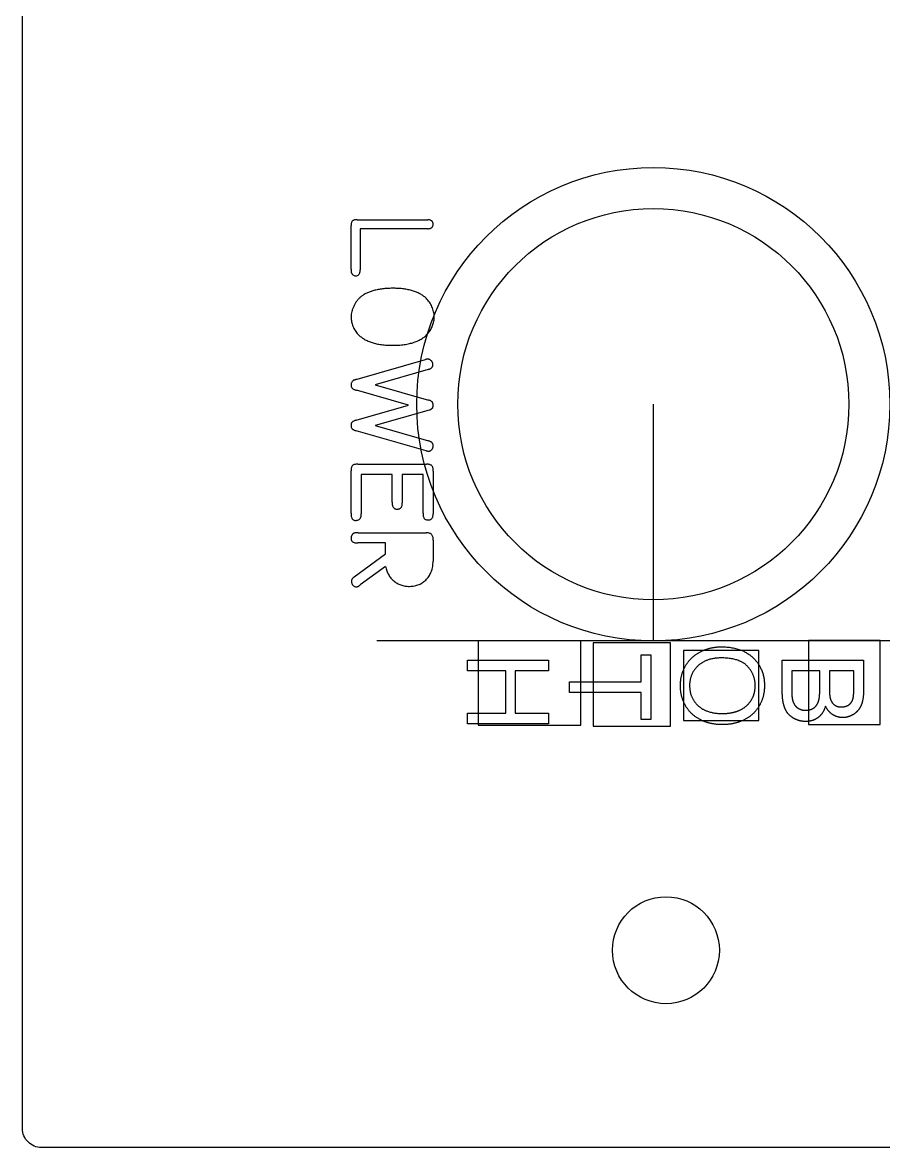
# Model space of a CAD drawing. Header units: inches. Extents: x 0.1 to 2.16, y -5.29 to -1.72.
# Drawn here: x 0.1 to 1.465, y -5.287 to -3.505 of the extents above; entities that cross this region are included whole.
import ezdxf

# ---------------------------------------------------------------- set-up
doc = ezdxf.new("R2010")
doc.units = ezdxf.units.IN
doc.layers.get('0').update_dxf_attribs({"linetype": 'CONTINUOUS'})

msp = doc.modelspace()

# ---------------------------------------------------------------- linework, layer by layer
for p, q in [((0.6209, -3.8959), (0.6209, -3.8267)), ((0.6305, -3.8178), (0.7423, -3.8177)), ((0.7422, -3.832), (0.6351, -3.832)), ((0.6351, -3.832), (0.6351, -3.8973)), ((0.6307, -4.0704), (0.7388, -4.0393)), ((0.7433, -4.0549), (0.6589, -4.0792)), ((0.6589, -4.0792), (0.7437, -4.1034)), ((0.712, -4.1114), (0.6295, -4.0879)), ((0.6291, -4.1353), (0.712, -4.1114)), ((1.1, -4.11), (1.1, -4.485)), ((0.7446, -4.1192), (0.6591, -4.1437)), ((0.7397, -4.1838), (0.6288, -4.1521)), ((0.6591, -4.1437), (0.7438, -4.1681)), ((0.6315, -4.2052), (0.7405, -4.2051)), ((0.6209, -4.2826), (0.6209, -4.2154)), ((0.686, -4.2212), (0.6369, -4.2212)), ((0.6369, -4.2212), (0.6369, -4.2836)), ((0.686, -4.2654), (0.686, -4.2212)), ((0.7349, -4.2212), (0.7021, -4.2212)), ((0.7021, -4.2212), (0.7021, -4.2662)), ((0.7349, -4.2826), (0.7349, -4.2212)), ((0.751, -4.2158), (0.751, -4.2834)), ((0.6752, -4.3298), (0.6314, -4.3298)), ((0.6322, -4.3138), (0.7397, -4.3137)), ((0.6752, -4.3471), (0.6752, -4.3298)), ((0.751, -4.3256), (0.751, -4.3587)), ((0.626, -4.3835), (0.6752, -4.3471)), ((0.6757, -4.367), (0.6355, -4.3963)), ((1.5382, -4.485), (0.6618, -4.485)), ((1.0809, -4.5496), (1.0809, -4.5072)), ((1.0809, -4.5072), (1.0962, -4.5072)), ((1.0962, -4.5072), (1.0962, -4.6093)), ((0.8052, -4.5155), (0.9341, -4.5155)), ((0.8052, -4.5325), (0.8052, -4.5155)), ((0.9341, -4.5155), (0.9341, -4.5325)), ((1.3044, -4.5153), (1.4332, -4.5153)), ((1.3044, -4.5644), (1.3044, -4.5153)), ((1.4332, -4.5153), (1.4332, -4.5636)), ((0.866, -4.5325), (0.8052, -4.5325)), ((0.866, -4.5995), (0.866, -4.5325)), ((0.9341, -4.5325), (0.8812, -4.5325)), ((0.8812, -4.5325), (0.8812, -4.5995)), ((1.3196, -4.5324), (1.3196, -4.5644)), ((1.3639, -4.5324), (1.3196, -4.5324)), ((1.3639, -4.5621), (1.3639, -4.5324)), ((1.3791, -4.5324), (1.3791, -4.5602)), ((1.418, -4.5324), (1.3791, -4.5324)), ((1.418, -4.5581), (1.418, -4.5324)), ((0.9673, -4.5496), (1.0809, -4.5496)), ((0.9673, -4.5667), (0.9673, -4.5496)), ((1.0809, -4.5667), (0.9673, -4.5667)), ((1.0809, -4.6093), (1.0809, -4.5667)), ((0.8052, -4.6165), (0.8052, -4.5995)), ((0.8052, -4.5995), (0.866, -4.5995)), ((0.8812, -4.5995), (0.9341, -4.5995)), ((0.9341, -4.5995), (0.9341, -4.6165)), ((1.0962, -4.6093), (1.0809, -4.6093)), ((0.9341, -4.6165), (0.8052, -4.6165))]:
    msp.add_line(p, q)
msp.add_lwpolyline([(2, -4.905, 0.414214), (1.78, -5.125), (1.78, -5.2575, -0.414214), (1.75, -5.2875), (0.13, -5.2875, -0.414214), (0.1, -5.2575), (0.1, -1.755, -0.414214), (0.13, -1.725), (2.1325, -1.725, -0.414214), (2.1625, -1.755), (2.1625, -4.875, -0.414214), (2.1325, -4.905)], format="xyb", close=True)
for points in [[(0.8226, -4.485), (0.8226, -4.6182), (0.985, -4.6182), (0.985, -4.485)], [(1.0045, -4.488), (1.0045, -4.62), (1.1271, -4.62), (1.1271, -4.488)], [(1.3461, -4.4842), (1.3461, -4.6173), (1.4597, -4.6173), (1.4597, -4.4842)], [(1.1477, -4.5002), (1.1477, -4.6111), (1.2673, -4.6111), (1.2673, -4.5002)]]:
    msp.add_lwpolyline(points, close=True)
for centre, radius in [((1.1, -4.11), 0.375), ((1.1, -4.11), 0.31), ((1.12, -4.975), 0.0847)]:
    msp.add_circle(centre, radius)
for points, knots in [([(0.6305, -3.8178), (0.6297, -3.8177), (0.6283, -3.8176), (0.6263, -3.818), (0.6246, -3.8186), (0.6232, -3.8196), (0.6221, -3.8209), (0.6214, -3.8226), (0.6209, -3.8245), (0.6209, -3.8259), (0.6209, -3.8267)], [0, 0, 0, 0, 0.146675, 0.277884, 0.393154, 0.501824, 0.610636, 0.724701, 0.853759, 1, 1, 1, 1]), ([(0.7422, -3.832), (0.7429, -3.832), (0.7442, -3.8319), (0.746, -3.8316), (0.7475, -3.831), (0.7488, -3.8302), (0.7498, -3.8292), (0.7505, -3.8279), (0.7509, -3.8265), (0.7509, -3.8254), (0.751, -3.8249)], [0, 0, 0, 0, 0.161014, 0.302797, 0.427654, 0.539565, 0.648706, 0.757245, 0.871689, 1, 1, 1, 1]), ([(0.751, -3.8249), (0.7509, -3.8243), (0.7509, -3.8233), (0.7505, -3.8219), (0.7497, -3.8206), (0.7488, -3.8196), (0.7475, -3.8188), (0.746, -3.8182), (0.7442, -3.8178), (0.7429, -3.8178), (0.7423, -3.8177)], [0, 0, 0, 0, 0.126969, 0.2428045, 0.3512637, 0.4611437, 0.575007, 0.6986356, 0.8396778, 1, 1, 1, 1]), ([(0.6209, -3.8959), (0.6209, -3.8965), (0.6209, -3.8974), (0.6209, -3.8986), (0.6209, -3.8995), (0.6209, -3.9002), (0.621, -3.9009), (0.6212, -3.9014), (0.6213, -3.9016)], [0, 0, 0, 0, 0.266749, 0.475223, 0.634139, 0.738494, 0.883803, 1, 1, 1, 1]), ([(0.6213, -3.9016), (0.6216, -3.9023), (0.6222, -3.9037), (0.6238, -3.9053), (0.6258, -3.9064), (0.6273, -3.9066), (0.6281, -3.9067)], [0, 0, 0, 0, 0.259492, 0.497755, 0.736323, 1, 1, 1, 1]), ([(0.6281, -3.9067), (0.6288, -3.9066), (0.6303, -3.9065), (0.6323, -3.9054), (0.6339, -3.9038), (0.6345, -3.9025), (0.6347, -3.9018)], [0, 0, 0, 0, 0.251389, 0.5062784, 0.7566761, 1, 1, 1, 1]), ([(0.6347, -3.9018), (0.6348, -3.9015), (0.635, -3.901), (0.6351, -3.9), (0.6351, -3.8988), (0.6351, -3.8979), (0.6351, -3.8973)], [0, 0, 0, 0, 0.187597, 0.37633, 0.625845, 1, 1, 1, 1]), ([(0.6885, -3.9263), (0.6858, -3.9264), (0.6805, -3.9264), (0.6727, -3.927), (0.6655, -3.928), (0.6588, -3.9294), (0.6526, -3.9312), (0.647, -3.9334), (0.6418, -3.9359), (0.6387, -3.938), (0.6372, -3.939)], [0, 0, 0, 0, 0.153124, 0.297158, 0.432037, 0.559346, 0.678717, 0.790963, 0.898004, 1, 1, 1, 1]), ([(0.7397, -3.9418), (0.7383, -3.9406), (0.7353, -3.9381), (0.7301, -3.935), (0.7244, -3.9323), (0.7182, -3.9301), (0.7114, -3.9285), (0.7042, -3.9272), (0.6965, -3.9265), (0.6913, -3.9264), (0.6885, -3.9263)], [0, 0, 0, 0, 0.105705, 0.215134, 0.329018, 0.449631, 0.576639, 0.710541, 0.851416, 1, 1, 1, 1]), ([(0.6372, -3.939), (0.636, -3.94), (0.6337, -3.942), (0.6306, -3.9456), (0.6279, -3.9495), (0.6255, -3.9538), (0.6235, -3.9583), (0.622, -3.9629), (0.6211, -3.9674), (0.6209, -3.9705), (0.6209, -3.972)], [0, 0, 0, 0, 0.121096, 0.243929, 0.36993, 0.501035, 0.632174, 0.757616, 0.880089, 1, 1, 1, 1]), ([(0.7528, -3.9716), (0.7527, -3.9702), (0.7526, -3.9675), (0.7516, -3.962), (0.7493, -3.9554), (0.7453, -3.9481), (0.7416, -3.9439), (0.7397, -3.9418)], [0.0001689, 0.0001689, 0.0001689, 0.0001689, 0.1251477, 0.2501266, 0.5000844, 0.7500422, 1, 1, 1, 1]), ([(0.6209, -3.972), (0.6209, -3.9732), (0.621, -3.9756), (0.6216, -3.9793), (0.6225, -3.9829), (0.6238, -3.9865), (0.6254, -3.9901), (0.6273, -3.9934), (0.6295, -3.9966), (0.6312, -3.9985), (0.632, -3.9994)], [0, 0, 0, 0, 0.119012, 0.240175, 0.364707, 0.492795, 0.622133, 0.74904, 0.874618, 1, 1, 1, 1]), ([(0.632, -3.9994), (0.6335, -4.0008), (0.6366, -4.0036), (0.6419, -4.0071), (0.6478, -4.0101), (0.6543, -4.0125), (0.6614, -4.0144), (0.6692, -4.0157), (0.6776, -4.0165), (0.6833, -4.0166), (0.6863, -4.0166)], [0, 0, 0, 0, 0.104917, 0.212948, 0.325254, 0.443443, 0.569143, 0.703178, 0.846557, 1, 1, 1, 1]), ([(0.6863, -4.0166), (0.688, -4.0166), (0.6913, -4.0166), (0.696, -4.0164), (0.7006, -4.016), (0.705, -4.0155), (0.7093, -4.0149), (0.7133, -4.014), (0.7171, -4.0131), (0.7208, -4.012), (0.7242, -4.0107), (0.7275, -4.0093), (0.7306, -4.0077), (0.7335, -4.006), (0.7362, -4.0041), (0.7387, -4.002), (0.7411, -3.9998), (0.7425, -3.9982), (0.7432, -3.9975)], [0, 0, 0, 0, 0.080424, 0.157711, 0.231972, 0.303725, 0.372685, 0.438908, 0.502962, 0.564675, 0.624091, 0.681389, 0.737383, 0.791688, 0.84518, 0.897488, 0.948885, 1, 1, 1, 1]), ([(0.7423, -4.0387), (0.7421, -4.0387), (0.7416, -4.0387), (0.7408, -4.0387), (0.7399, -4.0389), (0.7392, -4.0391), (0.7388, -4.0393)], [0, 0, 0, 0, 0.2138575, 0.4044813, 0.6466405, 1, 1, 1, 1]), ([(0.7506, -4.0469), (0.7505, -4.0463), (0.7504, -4.0452), (0.7499, -4.0437), (0.7492, -4.0423), (0.7482, -4.0411), (0.7469, -4.0401), (0.7456, -4.0392), (0.744, -4.0388), (0.7429, -4.0387), (0.7423, -4.0387)], [0, 0, 0, 0, 0.128643, 0.253305, 0.373511, 0.498696, 0.623882, 0.745152, 0.86917, 1, 1, 1, 1]), ([(0.7433, -4.0549), (0.7439, -4.0547), (0.745, -4.0544), (0.7466, -4.0537), (0.7478, -4.0529), (0.7489, -4.052), (0.7497, -4.0509), (0.7503, -4.0496), (0.7506, -4.0483), (0.7506, -4.0474), (0.7506, -4.0469)], [0, 0, 0, 0, 0.156992, 0.295894, 0.420406, 0.536998, 0.649688, 0.762908, 0.878148, 1, 1, 1, 1]), ([(0.6248, -4.0721), (0.6243, -4.0725), (0.6232, -4.0733), (0.6219, -4.0749), (0.6211, -4.0769), (0.6209, -4.0784), (0.6209, -4.0791)], [0, 0, 0, 0, 0.246153, 0.4829, 0.72823, 1, 1, 1, 1]), ([(0.6209, -4.0791), (0.6209, -4.0797), (0.6209, -4.0807), (0.6212, -4.0821), (0.6218, -4.0834), (0.6227, -4.0846), (0.6239, -4.0856), (0.6255, -4.0865), (0.6274, -4.0873), (0.6288, -4.0877), (0.6295, -4.0879)], [0, 0, 0, 0, 0.117224, 0.224706, 0.326617, 0.429467, 0.542149, 0.671562, 0.824167, 1, 1, 1, 1]), ([(0.6307, -4.0704), (0.6302, -4.0705), (0.6293, -4.0708), (0.628, -4.0711), (0.6271, -4.0714), (0.6262, -4.0717), (0.6255, -4.0719), (0.625, -4.072), (0.6248, -4.0721)], [0, 0, 0, 0, 0.260547, 0.472882, 0.638265, 0.74953, 0.898923, 1, 1, 1, 1]), ([(0.751, -4.1118), (0.751, -4.1112), (0.751, -4.1102), (0.7507, -4.1088), (0.7502, -4.1075), (0.7495, -4.1064), (0.7485, -4.1055), (0.7472, -4.1047), (0.7456, -4.1039), (0.7443, -4.1036), (0.7437, -4.1034)], [0, 0, 0, 0, 0.131229, 0.248121, 0.356652, 0.456202, 0.56363, 0.687535, 0.832653, 1, 1, 1, 1]), ([(0.7446, -4.1192), (0.7452, -4.1191), (0.7461, -4.1188), (0.7475, -4.1181), (0.7486, -4.1174), (0.7496, -4.1165), (0.7503, -4.1155), (0.7507, -4.1143), (0.751, -4.1131), (0.751, -4.1122), (0.751, -4.1118)], [0, 0, 0, 0, 0.15398, 0.290648, 0.417744, 0.535079, 0.646844, 0.757862, 0.87356, 1, 1, 1, 1]), ([(0.6291, -4.1353), (0.6284, -4.1355), (0.627, -4.1359), (0.6251, -4.1366), (0.6236, -4.1375), (0.6225, -4.1384), (0.6217, -4.1395), (0.6211, -4.1407), (0.6209, -4.1422), (0.6209, -4.1433), (0.6209, -4.1439)], [0, 0, 0, 0, 0.178414, 0.332657, 0.459001, 0.563717, 0.658539, 0.760877, 0.873946, 1, 1, 1, 1]), ([(0.6209, -4.1439), (0.6209, -4.1443), (0.6209, -4.1453), (0.6212, -4.1466), (0.6218, -4.1478), (0.6227, -4.1489), (0.6239, -4.1499), (0.6252, -4.1507), (0.6269, -4.1515), (0.6282, -4.1519), (0.6288, -4.1521)], [0, 0, 0, 0, 0.113708, 0.221183, 0.327886, 0.439323, 0.558616, 0.690373, 0.836881, 1, 1, 1, 1]), ([(0.751, -4.1763), (0.751, -4.1758), (0.751, -4.1749), (0.7507, -4.1735), (0.7501, -4.1723), (0.7494, -4.1711), (0.7483, -4.1702), (0.747, -4.1693), (0.7455, -4.1686), (0.7444, -4.1683), (0.7438, -4.1681)], [0, 0, 0, 0, 0.123941, 0.238388, 0.350354, 0.463329, 0.581267, 0.706777, 0.846347, 1, 1, 1, 1]), ([(0.7397, -4.1838), (0.74, -4.1838), (0.7407, -4.1839), (0.7418, -4.1841), (0.7428, -4.1843), (0.7434, -4.1843), (0.7436, -4.1843)], [0, 0, 0, 0, 0.241228, 0.542814, 0.8153, 1, 1, 1, 1]), ([(0.7436, -4.1843), (0.7442, -4.1843), (0.7452, -4.1842), (0.7466, -4.1838), (0.7479, -4.183), (0.749, -4.182), (0.7498, -4.1808), (0.7505, -4.1794), (0.7509, -4.1779), (0.7509, -4.1768), (0.751, -4.1763)], [0, 0, 0, 0, 0.128967, 0.25134, 0.369304, 0.48973, 0.613296, 0.734263, 0.864299, 1, 1, 1, 1]), ([(0.6315, -4.2052), (0.6306, -4.2051), (0.6289, -4.205), (0.6265, -4.2054), (0.6245, -4.206), (0.623, -4.2071), (0.6219, -4.2086), (0.6212, -4.2105), (0.6208, -4.2128), (0.6209, -4.2145), (0.6209, -4.2154)], [0, 0, 0, 0, 0.157556, 0.290235, 0.403646, 0.503589, 0.603173, 0.714669, 0.846272, 1, 1, 1, 1]), ([(0.751, -4.2158), (0.751, -4.2149), (0.751, -4.2131), (0.7506, -4.2108), (0.75, -4.2088), (0.7489, -4.2073), (0.7474, -4.2062), (0.7454, -4.2055), (0.7431, -4.2051), (0.7414, -4.2051), (0.7405, -4.2051)], [0, 0, 0, 0, 0.158475, 0.290809, 0.404793, 0.504294, 0.603438, 0.71593, 0.846951, 1, 1, 1, 1]), ([(0.686, -4.2654), (0.686, -4.2663), (0.6861, -4.2679), (0.6864, -4.2701), (0.687, -4.2721), (0.6878, -4.2736), (0.689, -4.2748), (0.6904, -4.2757), (0.6921, -4.2762), (0.6933, -4.2761), (0.694, -4.2761)], [0, 0, 0, 0, 0.168552, 0.315088, 0.4421, 0.555383, 0.660426, 0.764842, 0.875178, 1, 1, 1, 1]), ([(0.694, -4.2761), (0.6946, -4.2761), (0.6959, -4.2761), (0.6976, -4.2757), (0.6991, -4.2749), (0.7002, -4.2737), (0.7011, -4.2723), (0.7017, -4.2705), (0.7021, -4.2684), (0.7021, -4.267), (0.7021, -4.2662)], [0, 0, 0, 0, 0.131943, 0.248643, 0.357121, 0.46377, 0.576078, 0.699869, 0.839541, 1, 1, 1, 1]), ([(0.6209, -4.2826), (0.6209, -4.2835), (0.6209, -4.2853), (0.6212, -4.2877), (0.6218, -4.2898), (0.6226, -4.2914), (0.6238, -4.2927), (0.6252, -4.2937), (0.6269, -4.2941), (0.6282, -4.2941), (0.6288, -4.2941)], [0, 0, 0, 0, 0.173125, 0.323785, 0.453731, 0.568336, 0.6727, 0.774463, 0.880539, 1, 1, 1, 1]), ([(0.6288, -4.2941), (0.6297, -4.294), (0.6314, -4.2938), (0.6336, -4.2928), (0.6353, -4.2911), (0.636, -4.2896), (0.6364, -4.2888)], [0, 0, 0, 0, 0.269511, 0.509617, 0.744319, 1, 1, 1, 1]), ([(0.6364, -4.2888), (0.6365, -4.2885), (0.6367, -4.2879), (0.6369, -4.2868), (0.6369, -4.2854), (0.6369, -4.2842), (0.6369, -4.2836)], [0, 0, 0, 0, 0.1851209, 0.3671379, 0.6151453, 1, 1, 1, 1]), ([(0.7349, -4.2826), (0.7349, -4.2835), (0.7349, -4.2851), (0.7353, -4.2873), (0.7359, -4.2892), (0.7368, -4.2908), (0.738, -4.292), (0.7394, -4.2928), (0.7412, -4.2933), (0.7424, -4.2933), (0.7431, -4.2933)], [0, 0, 0, 0, 0.165457, 0.309794, 0.436779, 0.550431, 0.656267, 0.761771, 0.873844, 1, 1, 1, 1]), ([(0.7431, -4.2933), (0.7437, -4.2933), (0.7449, -4.2933), (0.7465, -4.2929), (0.748, -4.2921), (0.7491, -4.291), (0.75, -4.2895), (0.7506, -4.2877), (0.7509, -4.2857), (0.751, -4.2842), (0.751, -4.2834)], [0, 0, 0, 0, 0.127949, 0.244376, 0.350945, 0.457708, 0.570541, 0.696023, 0.83727, 1, 1, 1, 1]), ([(0.6268, -4.3139), (0.6263, -4.314), (0.6255, -4.3142), (0.6243, -4.3149), (0.6233, -4.3157), (0.6225, -4.3167), (0.6218, -4.3178), (0.6213, -4.3191), (0.6209, -4.3205), (0.6209, -4.3214), (0.6209, -4.3219)], [0, 0, 0, 0, 0.123382, 0.242383, 0.362517, 0.483943, 0.610435, 0.7381, 0.865248, 1, 1, 1, 1]), ([(0.6209, -4.3219), (0.6209, -4.3225), (0.6209, -4.3237), (0.6213, -4.3254), (0.6221, -4.3268), (0.6233, -4.328), (0.6249, -4.3288), (0.6268, -4.3295), (0.629, -4.3298), (0.6306, -4.3298), (0.6314, -4.3298)], [0, 0, 0, 0, 0.124533, 0.234464, 0.339256, 0.44299, 0.557001, 0.686182, 0.832719, 1, 1, 1, 1]), ([(0.6322, -4.3138), (0.6314, -4.3137), (0.6302, -4.3137), (0.6286, -4.3138), (0.6275, -4.3138), (0.627, -4.3139), (0.6268, -4.3139)], [0, 0, 0, 0, 0.430234, 0.695926, 0.868127, 1, 1, 1, 1]), ([(0.751, -4.3256), (0.751, -4.3246), (0.751, -4.3227), (0.7506, -4.3202), (0.7498, -4.318), (0.7485, -4.3162), (0.7468, -4.3149), (0.7448, -4.3141), (0.7424, -4.3137), (0.7406, -4.3137), (0.7397, -4.3137)], [0, 0, 0, 0, 0.15381, 0.286923, 0.403921, 0.512584, 0.619487, 0.731595, 0.857204, 1, 1, 1, 1]), ([(0.7135, -4.3986), (0.7149, -4.3985), (0.7175, -4.3984), (0.7214, -4.3978), (0.7251, -4.3969), (0.7286, -4.3957), (0.7319, -4.3941), (0.735, -4.3922), (0.7379, -4.39), (0.7405, -4.3874), (0.7429, -4.3846), (0.745, -4.3815), (0.7468, -4.3782), (0.7483, -4.3747), (0.7495, -4.371), (0.7503, -4.3671), (0.7508, -4.3629), (0.7509, -4.3601), (0.751, -4.3587)], [0, 0, 0, 0, 0.066973, 0.130798, 0.192516, 0.252737, 0.311919, 0.370508, 0.42962, 0.489933, 0.550435, 0.610788, 0.671641, 0.733202, 0.796041, 0.861499, 0.929372, 1, 1, 1, 1]), ([(0.626, -4.3835), (0.6256, -4.3838), (0.6248, -4.3844), (0.6238, -4.3853), (0.623, -4.3862), (0.6222, -4.3872), (0.6216, -4.3889), (0.6216, -4.3902), (0.6215, -4.391)], [0, 0, 0, 0, 0.165743, 0.312961, 0.442639, 0.553789, 0.763072, 1, 1, 1, 1]), ([(0.6757, -4.367), (0.676, -4.3682), (0.6765, -4.3705), (0.6775, -4.3739), (0.6788, -4.377), (0.6802, -4.38), (0.682, -4.3828), (0.6839, -4.3854), (0.6861, -4.3878), (0.6885, -4.39), (0.6912, -4.3919), (0.6939, -4.3937), (0.6968, -4.3952), (0.6999, -4.3964), (0.7031, -4.3973), (0.7064, -4.3981), (0.7099, -4.3985), (0.7123, -4.3986), (0.7135, -4.3986)], [0, 0, 0, 0, 0.066823, 0.131788, 0.194663, 0.256363, 0.316702, 0.377259, 0.437653, 0.498791, 0.559666, 0.620287, 0.681045, 0.741769, 0.803758, 0.867274, 0.932523, 1, 1, 1, 1]), ([(0.6215, -4.391), (0.6216, -4.3915), (0.6216, -4.3926), (0.6221, -4.3942), (0.6228, -4.3956), (0.6237, -4.3968), (0.6249, -4.3978), (0.6262, -4.3986), (0.6277, -4.3991), (0.6287, -4.3992), (0.6293, -4.3992)], [0, 0, 0, 0, 0.135646, 0.261721, 0.384461, 0.506394, 0.629134, 0.747998, 0.871067, 1, 1, 1, 1]), ([(0.6293, -4.3992), (0.6297, -4.3992), (0.6306, -4.3991), (0.632, -4.3987), (0.6333, -4.398), (0.6341, -4.3974), (0.6345, -4.3971)], [0, 0, 0, 0, 0.226314, 0.465329, 0.719634, 1, 1, 1, 1]), ([(0.6345, -4.3971), (0.6347, -4.3969), (0.635, -4.3966), (0.6353, -4.3964), (0.6355, -4.3963)], [0, 0, 0, 0, 0.599388, 1, 1, 1, 1])]:
    msp.add_open_spline(points, degree=3, knots=knots)
for points, degree in [([(0.7432, -3.9975), (0.7446, -3.9956), (0.7473, -3.9918), (0.7503, -3.9854), (0.7523, -3.9786), (0.7527, -3.974), (0.7528, -3.9716)], 3), ([(1.1517, -4.5234), (1.1605, -4.5091), (1.1757, -4.5017)], 2), ([(1.1757, -4.5017), (1.1909, -4.4943), (1.2078, -4.4943)], 2), ([(1.2078, -4.4943), (1.2399, -4.4943), (1.2581, -4.5116)], 2), ([(1.1429, -4.556), (1.1429, -4.5378), (1.1517, -4.5234)], 2), ([(1.1709, -4.5244), (1.1575, -4.537), (1.1575, -4.5559)], 2), ([(1.2076, -4.5119), (1.1843, -4.5119), (1.1709, -4.5244)], 2), ([(1.2491, -4.525), (1.2367, -4.5119), (1.2076, -4.5119)], 2), ([(1.2615, -4.5561), (1.2615, -4.538), (1.2491, -4.525)], 2), ([(1.2581, -4.5116), (1.2762, -4.5288), (1.2762, -4.556)], 2), ([(1.1508, -4.5872), (1.1429, -4.5727), (1.1429, -4.556)], 2), ([(1.1575, -4.5559), (1.1575, -4.5751), (1.171, -4.5876)], 2), ([(1.2551, -4.5791), (1.2615, -4.5689), (1.2615, -4.5561)], 2), ([(1.2762, -4.556), (1.2762, -4.5739), (1.2677, -4.5882)], 2), ([(1.3617, -4.581), (1.3639, -4.5745), (1.3639, -4.5621)], 2), ([(1.3791, -4.5602), (1.3791, -4.5716), (1.3806, -4.5765)], 2), ([(1.4162, -4.5777), (1.418, -4.572), (1.418, -4.5581)], 2), ([(1.2369, -4.5947), (1.2486, -4.5894), (1.2551, -4.5791)], 2), ([(1.3065, -4.5852), (1.3044, -4.5767), (1.3044, -4.5644)], 2), ([(1.3196, -4.5644), (1.3196, -4.5727), (1.3202, -4.576)], 2), ([(1.3202, -4.576), (1.3212, -4.5819), (1.3237, -4.5859)], 2), ([(1.3806, -4.5765), (1.3825, -4.583), (1.387, -4.5863)], 2), ([(1.4095, -4.5865), (1.4144, -4.5834), (1.4162, -4.5777)], 2), ([(1.4332, -4.5636), (1.4332, -4.5784), (1.4293, -4.5873)], 2), ([(1.1743, -4.6097), (1.1588, -4.6017), (1.1508, -4.5872)], 2), ([(1.171, -4.5876), (1.1846, -4.6), (1.2094, -4.6)], 2), ([(1.2094, -4.6), (1.2252, -4.6), (1.2369, -4.5947)], 2), ([(1.2677, -4.5882), (1.2592, -4.6025), (1.2439, -4.6101)], 2), ([(1.3129, -4.5993), (1.3087, -4.5937), (1.3065, -4.5852)], 2), ([(1.3237, -4.5859), (1.3262, -4.5898), (1.3309, -4.5924)], 2), ([(1.3309, -4.5924), (1.3356, -4.5949), (1.3417, -4.5949)], 2), ([(1.3417, -4.5949), (1.3489, -4.5949), (1.3542, -4.5912)], 2), ([(1.3542, -4.5912), (1.3596, -4.5875), (1.3617, -4.581)], 2), ([(1.3729, -4.5883), (1.3695, -4.6), (1.3612, -4.6063)], 2), ([(1.3847, -4.6019), (1.3774, -4.5974), (1.3729, -4.5883)], 2), ([(1.387, -4.5863), (1.3915, -4.5896), (1.3982, -4.5896)], 2), ([(1.3982, -4.5896), (1.4046, -4.5896), (1.4095, -4.5865)], 2), ([(1.4293, -4.5873), (1.4254, -4.5962), (1.4173, -4.6013)], 2), ([(1.2093, -4.6176), (1.1897, -4.6176), (1.1743, -4.6097)], 2), ([(1.2439, -4.6101), (1.2287, -4.6176), (1.2093, -4.6176)], 2), ([(1.3249, -4.6088), (1.3171, -4.6049), (1.3129, -4.5993)], 2), ([(1.3417, -4.6126), (1.3327, -4.6126), (1.3249, -4.6088)], 2), ([(1.3612, -4.6063), (1.353, -4.6126), (1.3417, -4.6126)], 2), ([(1.4003, -4.6064), (1.392, -4.6064), (1.3847, -4.6019)], 2), ([(1.4173, -4.6013), (1.4091, -4.6064), (1.4003, -4.6064)], 2)]:
    msp.add_open_spline(points, degree=degree)

doc.saveas('drawing.dxf')
